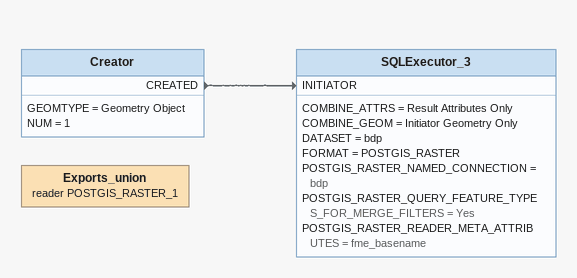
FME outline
Creator
    GEOMTYPE = Geometry Object
    NUM = 1
    CREATED -> SQLExecutor_3 [INITIATOR]
SQLExecutor_3
    COMBINE_ATTRS = Result Attributes Only
    COMBINE_GEOM = Initiator Geometry Only
    DATASET = bdp
    FORMAT = POSTGIS_RASTER
    POSTGIS_RASTER_NAMED_CONNECTION = bdp
    POSTGIS_RASTER_QUERY_FEATURE_TYPES_FOR_MERGE_FILTERS = Yes
    POSTGIS_RASTER_READER_META_ATTRIBUTES = fme_basename
Exports_union (reader POSTGIS_RASTER_1)
